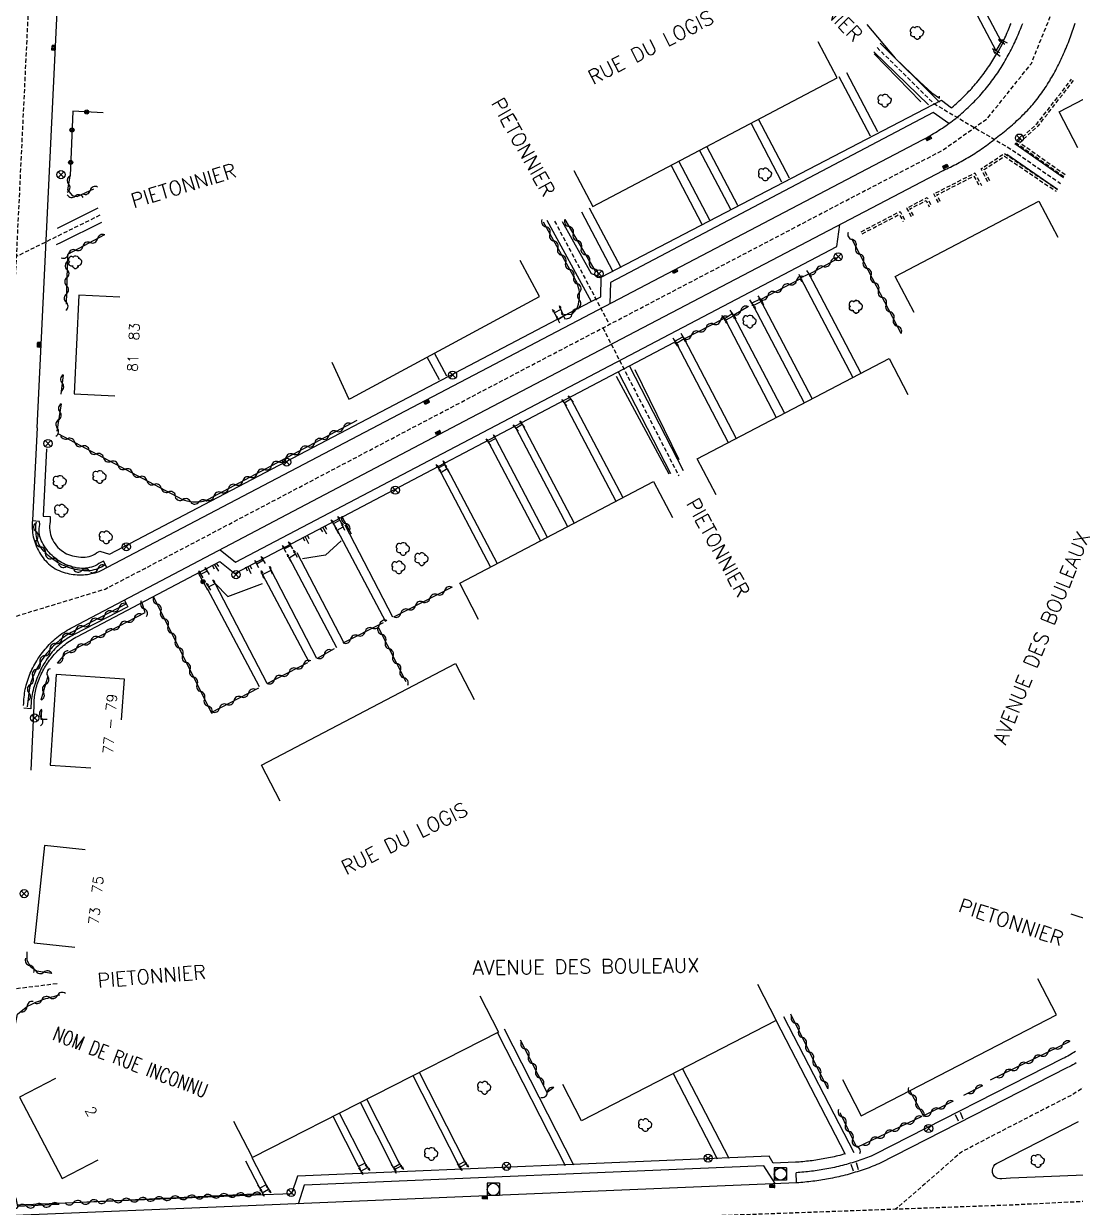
# Model space of a CAD drawing. Header units: millimetres. Extents: x 79000 to 80002, y 144000 to 145000.
# Drawn here: x 79344.6 to 79473.6, y 144406.6 to 144551.8 of the extents above; entities that cross this region are included whole.
import ezdxf
from ezdxf.enums import TextEntityAlignment as Align

# ---------------------------------------------------------------- set-up
doc = ezdxf.new("R2010")
doc.units = ezdxf.units.MM
doc.linetypes.add('DASHED', pattern=[0.75, 0.5, -0.25])
doc.layers.get('0').update_dxf_attribs({"linetype": 'CONTINUOUS'})
for name, color, linetype in [('W0001', 6, 'DASHED'), ('W0008', 7, 'CONTINUOUS'), ('W0017', 7, 'CONTINUOUS'), ('W0100', 7, 'CONTINUOUS'), ('W0105', 7, 'CONTINUOUS'), ('W0112', 1, 'DASHED'), ('W0211', 2, 'CONTINUOUS'), ('W0300', 7, 'CONTINUOUS'), ('W0310', 3, 'CONTINUOUS'), ('W0322', 7, 'CONTINUOUS'), ('W0400', 7, 'CONTINUOUS'), ('W0420', 7, 'CONTINUOUS'), ('W0469', 7, 'CONTINUOUS'), ('W0989', 7, 'CONTINUOUS'), ('W0991', 7, 'CONTINUOUS')]:
    doc.layers.add(name, color=color, linetype=linetype)
doc.styles.get("Standard").update_dxf_attribs({"font": 'romans.shx', "width": 0.85})

# ---------------------------------------------------------------- blocks, each defined once
blk = doc.blocks.new('T400')
for p, q in [((-0.15, 0.3), (0.15, 0.3)), ((-0.15, -0.25), (-0.15, 0.3)), ((-0.15, 0.15), (0.15, 0.15)), ((-0.15, 0), (0.15, 0)), ((0.15, 0.3), (0.15, -0.25)), ((-0.15, -0.15), (0.15, -0.15)), ((-0.15, -0.25), (-0.15, -0.3)), ((-0.15, -0.3), (0.15, -0.3)), ((0.15, -0.3), (0.15, -0.25))]:
    blk.add_line(p, q)
blk = doc.blocks.new('T300')
for p, q in [((-0.8, 0.51), (-0.86, 0.34)), ((-0.86, 0.34), (-0.86, 0.17)), ((-0.86, 0.17), (-0.74, 0.06)), ((-0.69, 0.63), (-0.8, 0.51)), ((-0.8, -0.06), (-0.74, 0.06)), ((-0.74, 0.06), (-0.69, 0.11)), ((-0.57, 0.69), (-0.69, 0.63)), ((-0.46, 0.69), (-0.57, 0.69)), ((-0.29, 0.63), (-0.46, 0.69)), ((-0.29, 0.63), (-0.17, 0.74)), ((-0.23, 0.57), (-0.29, 0.63)), ((-0.17, 0.74), (-0.06, 0.8)), ((-0.06, 0.8), (0.06, 0.8)), ((0.06, 0.8), (0.23, 0.74)), ((0.23, 0.74), (0.34, 0.63)), ((0.34, 0.63), (0.4, 0.51)), ((0.46, 0.46), (0.34, 0.46)), ((0.4, 0.51), (0.4, 0.46)), ((0.57, 0.4), (0.46, 0.46)), ((0.57, 0.4), (0.69, 0.29)), ((0.69, 0.29), (0.74, 0.17)), ((0.74, 0.06), (0.69, -0.17)), ((0.74, 0.17), (0.74, 0.06)), ((-0.8, -0.17), (-0.8, -0.06)), ((-0.8, -0.23), (-0.8, -0.17)), ((-0.74, -0.34), (-0.8, -0.23)), ((-0.69, -0.4), (-0.74, -0.34)), ((-0.51, -0.46), (-0.69, -0.4)), ((-0.4, -0.46), (-0.51, -0.46)), ((-0.4, -0.46), (-0.34, -0.46)), ((-0.34, -0.46), (-0.34, -0.4)), ((-0.34, -0.51), (-0.34, -0.46)), ((-0.29, -0.63), (-0.34, -0.51)), ((-0.17, -0.74), (-0.29, -0.63)), ((-0.06, -0.8), (-0.17, -0.74)), ((0.06, -0.8), (-0.06, -0.8)), ((0.17, -0.74), (0.06, -0.8)), ((0.23, -0.69), (0.17, -0.74)), ((0.29, -0.46), (0.23, -0.46)), ((0.29, -0.63), (0.23, -0.69)), ((0.46, -0.4), (0.29, -0.46)), ((0.34, -0.51), (0.29, -0.63)), ((0.34, -0.51), (0.34, -0.46)), ((0.57, -0.34), (0.46, -0.4)), ((0.63, -0.29), (0.57, -0.34)), ((0.69, -0.17), (0.63, -0.29))]:
    blk.add_line(p, q)
blk = doc.blocks.new('t310o')
at = {"color": 0, "linetype": 'Continuous'}
for centre, start, end in [((-0.5, 0.38), 216.8699, 323.1304), ((0.5, -0.37), 36.8699, 143.1303)]:
    blk.add_arc(centre, 0.625, start, end, dxfattribs=at)
blk = doc.blocks.new('t322o')
at = {"color": 0, "linetype": 'Continuous'}
for radius in [0.25, 0.15]:
    blk.add_circle((0, 0), radius, dxfattribs=at)
blk = doc.blocks.new('t211o')
at = {"color": 0, "linetype": 'Continuous'}
for p, q in [((-0.29, 0.5), (-0.29, 0)), ((0, 1), (0, 0)), ((0.29, 0.5), (0.29, 0))]:
    blk.add_line(p, q, dxfattribs=at)
blk = doc.blocks.new('t105o')
for p, q in [((-0.5, 0), (0.5, 0)), ((0.5, 0), (0.2, 0.1)), ((0.5, 0), (0.2, -0.1))]:
    blk.add_line(p, q)
blk = doc.blocks.new('T420')
for p, q in [((0.75, 0.75), (-0.75, 0.75)), ((-0.75, 0.75), (-0.75, -0.75)), ((0.75, 0.75), (0.75, -0.75)), ((0.75, -0.75), (-0.75, -0.75))]:
    blk.add_line(p, q)
blk.add_ellipse((0, 0), major_axis=(-0.53, 0.53), ratio=1, start_param=3.926991, end_param=10.210176)
blk = doc.blocks.new('T469')
at = {"color": 0, "linetype": 'Continuous', "flags": 128}
for points in [[(-0.35, 0.35), (0.35, -0.35)], [(-0.35, -0.35), (0.35, 0.35)]]:
    blk.add_lwpolyline(points, dxfattribs=at)
at = {"color": 0, "linetype": 'Continuous'}
blk.add_circle((0, 0), 0.5, dxfattribs=at)

msp = doc.modelspace()

# ---------------------------------------------------------------- linework, layer by layer
at = {"layer": 'W0001', "flags": 128}
for points in [[(79487.73, 144672.3), (79488.18, 144668.14), (79489.57, 144661.9), (79491.22, 144656.95), (79494.01, 144650.46), (79497.17, 144643.68), (79514.29, 144607.08), (79522.29, 144589.86), (79538.58, 144554.87), (79548.62, 144532.86), (79552.5, 144523.52), (79556.65, 144511.58), (79560.17, 144498.38), (79561.83, 144488.16), (79562.66, 144478.72), (79562.75, 144470.06), (79562.09, 144463.11), (79560.52, 144456.07), (79558.71, 144450.34), (79555.05, 144442.67), (79551.39, 144436.85), (79546.26, 144430.27), (79541.64, 144425.48), (79535.15, 144420.15), (79531.51, 144417.75), (79526.07, 144414.74), (79520.9, 144412.47), (79515.11, 144410.68), (79506.39, 144409.02), (79497.25, 144408.43), (79466.29, 144406.89), (79415.07, 144405.02), (79390.29, 144404), (79341.39, 144401.97), (79331.74, 144403.07)], [(79341.55, 144478.5), (79354.58, 144482.46), (79359.45, 144484.98), (79387.82, 144499.9), (79403.55, 144508.16), (79424.04, 144518.89), (79435.33, 144524.8), (79445.88, 144530.33), (79457.39, 144536.32), (79462.89, 144540.25), (79468.25, 144546.95), (79471.06, 144553.92), (79472.26, 144561.34), (79471.61, 144568.7), (79469.23, 144574.92), (79466.9, 144579.39), (79458.21, 144596.13), (79454.87, 144601.75), (79451.36, 144605.15), (79447.31, 144607.99), (79441.97, 144610.58), (79436.87, 144612.18), (79431.59, 144612.38), (79426.05, 144611.6), (79420.79, 144610.03), (79413.8, 144606.48), (79409.6, 144604.3), (79359.8, 144578.49), (79346.27, 144573.68)], [(79345.22, 144555.04), (79344.13, 144532.36), (79343.52, 144519.83), (79342.69, 144502.55)], [(79449.32, 144548.91), (79456.29, 144542.03), (79465.73, 144536.45), (79471.84, 144532.23)], [(79353.95, 144528.33), (79343.69, 144523.25)], [(79409.75, 144527.62), (79416.47, 144514.92)], [(79415.67, 144514.51), (79424.98, 144496.36)], [(79348.69, 144434.03), (79337.96, 144432.69)]]:
    msp.add_lwpolyline(points, dxfattribs=at)
msp.add_lwpolyline([(79510.68, 144514.55), (79502.38, 144489.4), (79501.82, 144487.71), (79501.58, 144487.07), (79501.4, 144486.72), (79501.19, 144486.38), (79500.96, 144486.05), (79500.71, 144485.73), (79500.43, 144485.42), (79500.14, 144485.14), (79499.85, 144484.89), (79499.57, 144484.68), (79499.29, 144484.49), (79499.03, 144484.32), (79498.79, 144484.17), (79498.56, 144484.03, -0.000014), (79498.56, 144484.03), (79498.36, 144483.9), (79498.17, 144483.79), (79498.01, 144483.68), (79497.84, 144483.56), (79497.62, 144483.41), (79497.38, 144483.25), (79497.15, 144483.09), (79496.92, 144482.95), (79496.71, 144482.82, -0.000011), (79496.71, 144482.82), (79496.5, 144482.69), (79496.31, 144482.57), (79496.13, 144482.45), (79495.96, 144482.34), (79495.8, 144482.23), (79495.66, 144482.12), (79495.53, 144482.02), (79495.42, 144481.92), (79495.31, 144481.82), (79495.22, 144481.72), (79495.11, 144481.6), (79495.01, 144481.47), (79494.92, 144481.34), (79494.83, 144481.21), (79494.75, 144481.07), (79494.67, 144480.93), (79494.6, 144480.79), (79494.53, 144480.65), (79494.47, 144480.5), (79494.41, 144480.32), (79490.79, 144469.19), (79490.7, 144468.94), (79490.65, 144468.78), (79490.6, 144468.62), (79490.56, 144468.46), (79490.53, 144468.31), (79490.5, 144468.15), (79490.48, 144467.99), (79490.46, 144467.83), (79490.45, 144467.67), (79490.45, 144467.5), (79490.45, 144467.34), (79490.45, 144467.17), (79490.47, 144467), (79490.49, 144466.86), (79490.5, 144466.75), (79490.53, 144466.65), (79490.57, 144466.53), (79490.62, 144466.39), (79490.69, 144466.23), (79490.77, 144466.05), (79490.87, 144465.85), (79490.99, 144465.63), (79491.11, 144465.39), (79491.24, 144465.12), (79491.38, 144464.82), (79491.49, 144464.55), (79491.57, 144464.35), (79491.65, 144464.18), (79491.75, 144463.97), (79491.86, 144463.73), (79491.98, 144463.46), (79492.11, 144463.15), (79492.23, 144462.8), (79492.33, 144462.41), (79492.41, 144462.01), (79492.45, 144461.63), (79492.48, 144461.28), (79492.5, 144460.93), (79492.5, 144460.57), (79492.49, 144460.22), (79492.32, 144458.95), (79491.46, 144456.24), (79483.83, 144433.25), (79483.04, 144431.07), (79481.44, 144427.57), (79479.36, 144425.22), (79477.31, 144423.05), (79473.46, 144420.51), (79462.85, 144415.05), (79459.68, 144413.38), (79451.57, 144406.35)], format="xyb", dxfattribs=at)
at = {"layer": 'W0008', "flags": 128}
for points in [[(79346.24, 144502.25), (79348.77, 144555.03)], [(79344.59, 144468.18), (79344.6, 144468.44), (79344.61, 144468.69), (79344.63, 144468.95), (79344.65, 144469.2), (79344.68, 144469.45), (79344.71, 144469.7), (79344.75, 144469.95), (79344.8, 144470.19), (79344.85, 144470.44), (79344.91, 144470.68), (79344.98, 144470.93), (79345.05, 144471.17), (79345.13, 144471.41), (79345.22, 144471.65), (79345.31, 144471.89), (79345.4, 144472.12), (79345.5, 144472.35), (79345.61, 144472.58), (79345.72, 144472.8), (79345.83, 144473.02), (79345.95, 144473.24), (79346.07, 144473.46), (79346.2, 144473.67), (79346.33, 144473.88), (79346.47, 144474.08), (79346.61, 144474.29), (79346.76, 144474.49), (79346.91, 144474.69), (79347.06, 144474.88), (79347.22, 144475.07), (79347.38, 144475.26), (79347.55, 144475.45), (79347.73, 144475.64), (79347.91, 144475.83), (79348.1, 144476.01), (79348.29, 144476.18), (79348.48, 144476.35), (79348.68, 144476.52), (79348.88, 144476.68), (79349.09, 144476.84), (79349.29, 144476.99), (79349.51, 144477.13), (79349.72, 144477.27), (79349.94, 144477.41), (79350.17, 144477.54), (79350.39, 144477.67), (79350.62, 144477.79), (79398.64, 144503.06), (79457.41, 144533.84), (79457.64, 144533.94), (79457.86, 144534.04), (79458.09, 144534.14), (79458.31, 144534.24), (79458.53, 144534.35), (79458.75, 144534.46), (79458.97, 144534.57), (79459.19, 144534.68), (79459.41, 144534.8), (79459.63, 144534.92), (79459.84, 144535.03), (79460.05, 144535.16), (79460.27, 144535.28), (79460.48, 144535.4), (79460.69, 144535.53), (79460.9, 144535.66), (79461.11, 144535.79), (79461.31, 144535.92), (79461.52, 144536.06), (79461.73, 144536.19), (79461.93, 144536.33), (79462.13, 144536.47), (79462.33, 144536.61), (79462.53, 144536.76), (79462.73, 144536.9), (79462.94, 144537.06), (79463.14, 144537.21), (79463.35, 144537.36), (79463.55, 144537.52), (79463.75, 144537.67), (79463.95, 144537.83), (79464.15, 144537.98), (79464.36, 144538.14), (79464.56, 144538.3), (79464.75, 144538.45), (79464.95, 144538.61), (79465.15, 144538.77), (79465.34, 144538.94), (79465.54, 144539.1), (79465.73, 144539.26), (79465.92, 144539.43), (79466.11, 144539.6), (79466.3, 144539.77), (79466.49, 144539.94), (79466.68, 144540.11), (79466.86, 144540.28), (79467.04, 144540.46), (79467.22, 144540.64), (79467.4, 144540.82), (79467.58, 144541), (79467.76, 144541.18), (79467.93, 144541.37), (79468.1, 144541.55), (79468.27, 144541.75), (79468.44, 144541.94), (79468.6, 144542.13), (79468.76, 144542.33), (79468.92, 144542.53), (79469.08, 144542.73), (79469.23, 144542.94), (79469.38, 144543.15), (79469.53, 144543.35), (79469.68, 144543.56), (79469.82, 144543.77), (79469.96, 144543.98), (79470.1, 144544.19), (79470.23, 144544.4), (79470.36, 144544.62), (79470.5, 144544.83), (79470.62, 144545.05), (79470.75, 144545.26), (79470.88, 144545.48), (79471, 144545.7), (79471.12, 144545.91), (79471.24, 144546.13), (79471.35, 144546.35), (79471.47, 144546.58), (79471.58, 144546.8), (79471.69, 144547.02), (79471.8, 144547.25), (79471.91, 144547.47), (79472.01, 144547.7), (79472.11, 144547.92), (79472.21, 144548.15), (79472.31, 144548.38), (79472.41, 144548.61), (79472.51, 144548.84), (79472.6, 144549.07), (79472.7, 144549.3), (79472.79, 144549.53), (79472.88, 144549.76), (79472.96, 144550), (79473.05, 144550.23), (79473.14, 144550.47), (79473.22, 144550.7), (79473.3, 144550.94), (79473.38, 144551.18), (79473.46, 144551.41), (79473.54, 144551.65), (79473.62, 144551.89)], [(79346.24, 144502.25), (79345.68, 144490.9), (79345.66, 144490.64), (79345.64, 144490.38), (79345.64, 144490.12), (79345.65, 144489.86), (79345.67, 144489.61), (79345.69, 144489.35), (79345.73, 144489.1), (79345.78, 144488.85), (79345.84, 144488.61), (79345.91, 144488.37), (79345.99, 144488.12), (79346.08, 144487.89), (79346.18, 144487.65), (79346.29, 144487.41), (79346.41, 144487.18), (79346.54, 144486.95), (79346.67, 144486.73), (79346.82, 144486.51), (79346.97, 144486.3), (79347.13, 144486.1), (79347.3, 144485.91), (79347.47, 144485.72), (79347.66, 144485.55), (79347.85, 144485.39), (79348.05, 144485.23), (79348.26, 144485.09), (79348.48, 144484.96), (79348.71, 144484.84), (79348.95, 144484.73), (79349.2, 144484.63), (79349.45, 144484.54), (79349.69, 144484.47), (79349.94, 144484.4), (79350.19, 144484.34), (79350.44, 144484.3), (79350.68, 144484.26), (79350.93, 144484.23), (79351.18, 144484.21), (79351.42, 144484.2), (79351.67, 144484.2), (79351.92, 144484.21), (79352.16, 144484.23), (79352.41, 144484.26), (79352.65, 144484.3), (79352.9, 144484.35), (79353.14, 144484.4), (79353.39, 144484.47), (79353.63, 144484.55), (79353.88, 144484.63), (79354.12, 144484.73), (79393.93, 144505.64), (79454.91, 144537.6), (79455.14, 144537.72), (79455.37, 144537.84), (79455.59, 144537.97), (79455.81, 144538.09), (79456.04, 144538.22), (79456.26, 144538.35), (79456.47, 144538.48), (79456.69, 144538.62), (79456.91, 144538.75), (79457.12, 144538.89), (79457.33, 144539.03), (79457.54, 144539.17), (79457.75, 144539.32), (79457.96, 144539.46), (79458.16, 144539.61), (79458.37, 144539.76), (79458.57, 144539.91), (79458.77, 144540.07), (79458.97, 144540.22), (79459.16, 144540.38), (79459.36, 144540.54), (79459.55, 144540.71), (79459.74, 144540.87), (79459.93, 144541.04), (79460.12, 144541.21), (79460.31, 144541.38), (79460.49, 144541.55), (79460.68, 144541.72), (79460.86, 144541.9), (79461.04, 144542.08), (79461.22, 144542.26), (79461.4, 144542.44), (79461.57, 144542.63), (79461.75, 144542.81), (79461.92, 144543), (79462.09, 144543.19), (79462.26, 144543.39), (79462.43, 144543.58), (79462.59, 144543.78), (79462.76, 144543.98), (79462.92, 144544.18), (79463.07, 144544.38), (79463.23, 144544.58), (79463.38, 144544.78), (79463.53, 144544.98), (79463.68, 144545.19), (79463.83, 144545.4), (79463.97, 144545.6), (79464.12, 144545.81), (79464.26, 144546.02), (79464.39, 144546.23), (79464.53, 144546.45), (79464.66, 144546.66), (79464.79, 144546.88), (79464.92, 144547.09), (79465.05, 144547.31), (79465.17, 144547.53), (79465.29, 144547.75), (79465.42, 144547.97), (79465.53, 144548.19), (79465.65, 144548.41), (79465.77, 144548.63), (79465.88, 144548.86), (79465.99, 144549.08), (79466.1, 144549.31), (79466.21, 144549.53), (79466.31, 144549.76), (79466.42, 144549.99), (79466.52, 144550.22), (79466.62, 144550.45), (79466.72, 144550.68), (79466.81, 144550.91), (79466.91, 144551.15), (79467, 144551.38), (79467.1, 144551.62), (79467.19, 144551.85)], [(79464.84, 144549.77), (79464.9, 144549.88), (79465, 144550.1), (79465.1, 144550.32), (79465.2, 144550.54), (79465.3, 144550.76), (79465.39, 144550.98), (79465.49, 144551.2), (79465.58, 144551.42), (79465.67, 144551.65), (79465.76, 144551.87)], [(79449.72, 144549.45), (79456.97, 144542.19)], [(79455.62, 144541.87), (79448.91, 144548.38)], [(79458.45, 144541.52), (79458.51, 144541.57), (79458.69, 144541.72), (79458.87, 144541.88), (79459.05, 144542.04), (79459.23, 144542.2), (79459.41, 144542.36), (79459.58, 144542.52), (79459.75, 144542.69), (79459.93, 144542.85), (79460.1, 144543.02), (79460.27, 144543.19), (79460.43, 144543.37), (79460.6, 144543.54), (79460.77, 144543.72), (79460.93, 144543.9), (79461.09, 144544.08), (79461.25, 144544.26), (79461.41, 144544.44), (79461.57, 144544.63), (79461.72, 144544.82), (79461.87, 144545.01), (79462.02, 144545.2), (79462.17, 144545.39), (79462.31, 144545.58), (79462.46, 144545.77), (79462.6, 144545.97), (79462.74, 144546.16), (79462.87, 144546.36), (79463.01, 144546.56), (79463.14, 144546.76), (79463.27, 144546.96), (79463.4, 144547.16), (79463.53, 144547.36), (79463.65, 144547.56), (79463.77, 144547.77), (79463.89, 144547.98), (79463.97, 144548.1)], [(79415.46, 144520.74), (79457.22, 144542.46), (79458.45, 144541.52)], [(79458.11, 144539.57), (79456.2, 144540.93), (79416.6, 144520.09), (79416.53, 144517.51)], [(79472.2, 144532.92), (79466.23, 144537.08)], [(79465.23, 144535.82), (79471.48, 144531.54)], [(79353.71, 144529.18), (79348.72, 144526.69)], [(79348.64, 144524.75), (79349.25, 144525.01), (79354.19, 144527.48)], [(79368.69, 144487.26), (79370.59, 144485.75), (79444.4, 144524.5), (79444.75, 144527.21)], [(79408.78, 144527.72), (79414.22, 144517.73), (79415.44, 144518.31), (79415.46, 144520.74), (79414.29, 144521.13), (79410.72, 144527.51)], [(79347.4, 144499.66), (79347, 144491.4), (79347.86, 144491.35), (79347.83, 144490.76), (79347.8, 144490.48), (79347.78, 144490.21), (79347.78, 144489.94), (79347.8, 144489.68), (79347.83, 144489.42), (79347.89, 144489.17), (79347.97, 144488.92), (79348.06, 144488.68), (79348.17, 144488.45), (79348.3, 144488.22), (79348.46, 144488), (79348.63, 144487.78), (79348.81, 144487.57), (79349.01, 144487.38), (79349.22, 144487.21), (79349.43, 144487.05), (79349.65, 144486.92), (79349.87, 144486.8), (79350.1, 144486.7), (79350.34, 144486.62), (79350.58, 144486.55), (79350.83, 144486.49), (79351.08, 144486.45), (79351.34, 144486.41), (79351.6, 144486.39), (79351.86, 144486.38), (79352.13, 144486.38), (79352.39, 144486.4), (79352.64, 144486.45), (79352.87, 144486.52), (79353.1, 144486.63), (79353.32, 144486.76), (79353.52, 144486.92), (79353.94, 144487.13), (79355.12, 144486.73), (79414.22, 144517.73)], [(79345.52, 144460.25), (79345.87, 144468.14), (79345.87, 144468.4), (79345.88, 144468.62), (79345.9, 144468.85), (79345.92, 144469.07), (79345.94, 144469.29), (79345.97, 144469.5), (79346.01, 144469.72), (79346.05, 144469.94), (79346.1, 144470.15), (79346.15, 144470.36), (79346.21, 144470.58), (79346.27, 144470.79), (79346.34, 144471), (79346.41, 144471.21), (79346.5, 144471.42), (79346.58, 144471.63), (79346.67, 144471.83), (79346.76, 144472.03), (79346.86, 144472.23), (79346.96, 144472.43), (79347.06, 144472.62), (79347.17, 144472.81), (79347.29, 144473), (79347.4, 144473.18), (79347.53, 144473.37), (79347.65, 144473.55), (79347.78, 144473.73), (79347.92, 144473.9), (79348.05, 144474.08), (79348.2, 144474.25), (79348.34, 144474.42), (79348.49, 144474.59), (79348.65, 144474.76), (79348.81, 144474.92), (79348.98, 144475.08), (79349.14, 144475.24), (79349.31, 144475.39), (79349.49, 144475.53), (79349.67, 144475.67), (79349.85, 144475.81), (79350.03, 144475.94), (79350.22, 144476.07), (79350.41, 144476.2), (79350.6, 144476.32), (79350.8, 144476.43), (79351, 144476.54), (79351.22, 144476.66), (79368.65, 144485.83), (79370.52, 144484.39), (79424.47, 144512.75)], [(79425.58, 144496.95), (79418.95, 144509.85)], [(79417.54, 144509.13), (79423.97, 144496.63)], [(79354.81, 144485.09), (79354.39, 144485.9), (79354.06, 144485.73), (79353.84, 144485.58), (79353.62, 144485.45), (79353.39, 144485.33), (79353.16, 144485.24), (79352.92, 144485.15), (79352.68, 144485.09), (79352.44, 144485.04), (79352.2, 144485.01), (79351.95, 144484.99), (79351.7, 144484.99), (79351.44, 144485.01), (79351.18, 144485.04), (79350.92, 144485.09), (79350.66, 144485.15), (79350.41, 144485.22), (79350.17, 144485.3), (79349.93, 144485.39), (79349.7, 144485.49), (79349.48, 144485.6), (79349.26, 144485.71), (79349.05, 144485.84), (79348.84, 144485.97), (79348.65, 144486.11), (79348.45, 144486.26), (79348.27, 144486.42), (79348.09, 144486.59), (79347.91, 144486.76), (79347.74, 144486.94), (79347.58, 144487.13), (79347.42, 144487.33), (79347.27, 144487.54), (79347.12, 144487.75), (79346.98, 144487.97), (79346.85, 144488.2), (79346.74, 144488.43), (79346.65, 144488.66), (79346.58, 144488.9), (79346.53, 144489.14), (79346.5, 144489.39), (79346.49, 144489.63), (79346.5, 144489.88), (79346.53, 144490.14), (79346.58, 144490.4), (79346.56, 144490.77), (79345.68, 144490.83)], [(79356.95, 144481.09), (79357.36, 144480.27), (79350.79, 144476.89), (79350.57, 144476.77), (79350.35, 144476.64), (79350.14, 144476.51), (79349.93, 144476.38), (79349.73, 144476.24), (79349.53, 144476.1), (79349.33, 144475.95), (79349.14, 144475.79), (79348.96, 144475.63), (79348.78, 144475.46), (79348.6, 144475.29), (79348.43, 144475.12), (79348.27, 144474.93), (79348.1, 144474.75), (79347.95, 144474.55), (79347.79, 144474.36), (79347.65, 144474.15), (79347.5, 144473.94), (79347.36, 144473.73), (79347.22, 144473.51), (79347.09, 144473.29), (79346.96, 144473.07), (79346.84, 144472.85), (79346.72, 144472.62), (79346.61, 144472.4), (79346.5, 144472.17), (79346.4, 144471.94), (79346.3, 144471.71), (79346.21, 144471.47), (79346.12, 144471.24), (79346.04, 144471), (79345.96, 144470.76), (79345.89, 144470.52), (79345.82, 144470.28), (79345.76, 144470.03), (79345.7, 144469.78), (79345.65, 144469.53), (79345.6, 144469.28), (79345.56, 144469.03), (79345.52, 144468.77), (79345.47, 144467.77), (79344.62, 144467.84)], [(79473.66, 144425.73), (79473.48, 144425.61), (79473.3, 144425.5), (79473.12, 144425.38), (79472.94, 144425.27), (79472.74, 144425.16), (79472.54, 144425.05), (79472.34, 144424.94), (79472.13, 144424.84), (79449.02, 144413.06), (79448.83, 144412.98), (79448.6, 144412.89), (79448.37, 144412.8), (79448.14, 144412.71), (79447.91, 144412.62), (79447.68, 144412.54), (79447.45, 144412.45), (79447.22, 144412.37), (79446.98, 144412.29), (79446.75, 144412.22), (79446.51, 144412.14), (79446.28, 144412.07), (79446.03, 144412), (79445.79, 144411.93), (79445.55, 144411.86), (79445.31, 144411.79), (79445.07, 144411.73), (79444.83, 144411.67), (79444.59, 144411.61), (79444.35, 144411.55), (79444.11, 144411.5), (79443.87, 144411.44), (79443.63, 144411.39), (79443.38, 144411.35), (79443.15, 144411.3), (79442.92, 144411.26), (79442.68, 144411.22), (79442.45, 144411.18), (79442.21, 144411.15), (79441.98, 144411.11), (79441.74, 144411.08), (79441.51, 144411.05), (79441.27, 144411.02), (79441.04, 144410.99), (79440.8, 144410.96), (79440.56, 144410.94), (79440.33, 144410.91), (79440.09, 144410.89), (79439.85, 144410.87), (79439.62, 144410.85), (79439.41, 144410.84)], [(79473.76, 144424.33), (79473.57, 144424.21), (79473.35, 144424.09), (79473.13, 144423.96), (79472.91, 144423.85), (79472.69, 144423.74), (79449.54, 144411.94), (79449.3, 144411.84), (79449.06, 144411.74), (79448.82, 144411.65), (79448.58, 144411.55), (79448.34, 144411.46), (79448.1, 144411.37), (79447.86, 144411.29), (79447.62, 144411.2), (79447.37, 144411.12), (79447.13, 144411.04), (79446.88, 144410.96), (79446.63, 144410.89), (79446.38, 144410.81), (79446.14, 144410.74), (79445.89, 144410.67), (79445.64, 144410.6), (79445.39, 144410.54), (79445.13, 144410.47), (79444.88, 144410.41), (79444.63, 144410.35), (79444.38, 144410.29), (79444.12, 144410.24), (79443.87, 144410.18), (79443.62, 144410.13), (79443.37, 144410.09), (79443.13, 144410.04), (79442.89, 144410), (79442.64, 144409.96), (79442.4, 144409.92), (79442.16, 144409.89), (79441.91, 144409.85), (79441.67, 144409.82), (79441.42, 144409.79), (79441.18, 144409.76), (79440.93, 144409.73), (79440.69, 144409.71), (79440.44, 144409.68), (79440.2, 144409.66), (79439.95, 144409.64), (79439.71, 144409.62), (79439.46, 144409.61), (79373.11, 144406.83), (79341.56, 144405.53)], [(79459.5, 144418.26), (79459.86, 144417.46)], [(79459.32, 144417.16), (79458.95, 144417.96)], [(79476.76, 144410.64), (79465.69, 144410.18), (79464.62, 144410.1), (79464.37, 144410.08), (79464.14, 144410.12), (79463.93, 144410.22), (79463.75, 144410.38), (79463.58, 144410.62), (79463.48, 144410.87), (79463.47, 144411.14), (79463.52, 144411.42), (79463.63, 144411.66), (79463.78, 144411.85), (79463.98, 144411.99), (79464.22, 144412.08), (79474.05, 144417.12)], [(79436.58, 144412.01), (79436.08, 144412.86), (79378.18, 144410.43)], [(79445.4, 144413.15), (79445.21, 144413.1), (79444.98, 144413.03), (79444.75, 144412.97), (79444.52, 144412.91), (79444.29, 144412.86), (79444.06, 144412.8), (79443.83, 144412.75), (79443.6, 144412.7), (79443.37, 144412.65), (79443.14, 144412.61), (79442.92, 144412.57), (79442.7, 144412.53), (79442.47, 144412.49), (79442.25, 144412.45), (79442.02, 144412.41), (79441.79, 144412.38), (79441.57, 144412.35), (79441.34, 144412.32), (79441.12, 144412.29), (79440.89, 144412.26), (79440.66, 144412.24), (79440.44, 144412.21), (79440.21, 144412.19), (79439.98, 144412.17), (79439.75, 144412.15), (79439.53, 144412.13), (79439.32, 144412.12), (79436.58, 144412.01)], [(79436.81, 144409.53), (79435.44, 144411.69), (79379.02, 144409.33)], [(79439.45, 144409.66), (79439.41, 144410.84)], [(79446.44, 144411.03), (79446.16, 144411.87)], [(79446.77, 144412.08), (79446.98, 144411.23)], [(79378.18, 144410.43), (79377.48, 144408.26)], [(79379.02, 144409.33), (79378.28, 144407)], [(79377.49, 144408.27), (79373.06, 144408.09), (79343.85, 144406.88)]]:
    msp.add_lwpolyline(points, dxfattribs=at)
at = {"layer": 'W0017'}
for p, q in [((79437.85, 144430.01), (79446.46, 144413.32)), ((79412.12, 144411.76), (79403.61, 144428.46)), ((79445.44, 144413.07), (79436.95, 144429.54)), ((79402.75, 144428.02), (79411.06, 144411.72)), ((79424.28, 144423), (79429.68, 144412.54)), ((79431.15, 144412.59), (79425.46, 144423.61))]:
    msp.add_line(p, q, dxfattribs=at)
at = {"layer": 'W0017', "flags": 128}
for points in [[(79463.93, 144548.51), (79457.58, 144560.55)], [(79464.6, 144549.6), (79458.55, 144561.06)], [(79449.43, 144538.56), (79445.61, 144545.81)], [(79448.5, 144538.03), (79444.67, 144545.32)], [(79438.57, 144532.88), (79434.76, 144540.11)], [(79437.65, 144532.4), (79433.85, 144539.62)], [(79431.37, 144529.03), (79427.54, 144536.31)], [(79432.25, 144529.53), (79428.44, 144536.78)], [(79427.87, 144527.2), (79424.05, 144534.47)], [(79428.81, 144527.71), (79425, 144534.97)], [(79416.9, 144521.47), (79413.09, 144528.7)], [(79417.86, 144521.97), (79414.05, 144529.21)], [(79440.95, 144521.15), (79447.33, 144508.95)], [(79439.93, 144520.66), (79446.33, 144508.43)], [(79434.11, 144517.25), (79440.36, 144505.3)], [(79435.09, 144517.75), (79441.34, 144505.82)], [(79430.71, 144515.44), (79436.94, 144503.52)], [(79431.69, 144515.98), (79437.94, 144504.04)], [(79424.7, 144512.6), (79431.06, 144500.44)], [(79425.63, 144513.18), (79432.03, 144500.95)], [(79395.61, 144508.13), (79394.11, 144510.92)], [(79396.54, 144508.59), (79395.02, 144511.41)], [(79410.93, 144505.33), (79417.27, 144493.24)], [(79411.74, 144505.8), (79418.11, 144493.68)], [(79404.99, 144502.22), (79411.34, 144490.13)], [(79405.78, 144502.7), (79412.16, 144490.56)], [(79402.48, 144500.95), (79408.85, 144488.82)], [(79401.63, 144500.49), (79408, 144488.37)], [(79395.78, 144496.78), (79401.89, 144485.16)], [(79396.55, 144497.26), (79402.69, 144485.58)], [(79383.05, 144489.67), (79388.98, 144478.48)], [(79389.91, 144479), (79384.03, 144490.29)], [(79377.16, 144486.3), (79382.98, 144475.31)], [(79383.89, 144475.89), (79378.15, 144486.91)], [(79380.59, 144473.94), (79374.91, 144484.85)], [(79373.92, 144484.23), (79379.6, 144473.52)], [(79367.11, 144482.54), (79373.49, 144470.51)], [(79374.48, 144470.89), (79368.1, 144483.16)], [(79397.96, 144411.81), (79392.39, 144422.74)], [(79398.74, 144412.23), (79393.17, 144423.14)], [(79389.97, 144411.46), (79385.91, 144419.44)], [(79390.77, 144411.91), (79386.72, 144419.85)], [(79386.5, 144412), (79383.37, 144418.14)], [(79385.7, 144411.61), (79382.58, 144417.74)], [(79373.56, 144408.94), (79371.86, 144412.27)], [(79374.34, 144409.37), (79372.65, 144412.68)]]:
    msp.add_lwpolyline(points, dxfattribs=at)
at = {"layer": 'W0100', "flags": 128}
for points in [[(79412.1, 144533.83), (79414.43, 144529.41), (79444.42, 144545.18), (79442.09, 144549.61)], [(79463.93, 144548.51), (79464.6, 144549.6)], [(79464.89, 144549.68), (79464.02, 144548.13)], [(79473.97, 144536.6), (79471.67, 144541.04), (79488.97, 144550.03), (79491.27, 144545.6)], [(79453.87, 144516.39), (79451.55, 144520.82), (79469.16, 144530.07), (79471.49, 144525.65)], [(79382.43, 144510.31), (79384.51, 144505.76), (79384.77, 144505.88), (79407.91, 144518.37), (79405.54, 144522.77)], [(79439.93, 144520.66), (79440.95, 144521.15)], [(79356.38, 144518.28), (79351.38, 144518.52), (79350.8, 144506.4), (79355.79, 144506.16)], [(79410.53, 144516.77), (79409.74, 144516.34)], [(79434.98, 144518.04), (79433.94, 144517.54)], [(79434.11, 144517.25), (79435.09, 144517.75)], [(79410.17, 144515.54), (79410.84, 144515.98)], [(79430.55, 144515.64), (79431.54, 144516.27)], [(79430.71, 144515.44), (79431.69, 144515.98)], [(79424.5, 144512.87), (79425.5, 144513.43)], [(79425.63, 144513.18), (79424.7, 144512.6)], [(79429.57, 144494.02), (79427.25, 144498.45), (79450.79, 144510.76), (79453.11, 144506.33)], [(79410.93, 144505.33), (79411.74, 144505.8)], [(79404.99, 144502.22), (79405.78, 144502.7)], [(79401.63, 144500.49), (79402.48, 144500.95)], [(79395.49, 144497.33), (79396.29, 144497.76)], [(79395.78, 144496.78), (79396.55, 144497.26)], [(79400.39, 144478.73), (79398.14, 144483.19), (79421.88, 144495.66), (79424.2, 144491.24)], [(79382.61, 144490.52), (79383.39, 144490.93)], [(79383.05, 144489.67), (79383.8, 144490.08)], [(79376.57, 144487.38), (79377.37, 144487.82)], [(79377.16, 144486.3), (79377.95, 144486.78)], [(79374.02, 144486.01), (79373.22, 144485.52)], [(79373.92, 144484.23), (79374.95, 144484.77)], [(79366.34, 144484.27), (79367.14, 144484.68)], [(79367.29, 144482.75), (79368.1, 144483.16)], [(79376.09, 144456.42), (79373.77, 144460.85), (79397.57, 144473.34), (79399.89, 144468.91)], [(79356.62, 144466.43), (79356.96, 144471.42), (79348.6, 144471.98), (79347.83, 144460.85), (79352.82, 144460.51)], [(79479.42, 144461.5), (79484.16, 144459.92), (79477.87, 144441), (79473.12, 144442.58)], [(79352.13, 144450.46), (79347.16, 144450.99), (79345.89, 144439.03), (79350.86, 144438.51)], [(79434.63, 144433.97), (79436.92, 144429.53), (79413.06, 144417.22), (79410.77, 144421.66)], [(79445.06, 144422.28), (79447.35, 144417.83), (79471.33, 144430.21), (79469.04, 144434.65)], [(79400.58, 144432.53), (79402.85, 144428.07), (79372.67, 144412.69), (79370.4, 144417.14)], [(79348.5, 144422.42), (79344.08, 144420.1), (79349.31, 144410.12), (79353.73, 144412.44)], [(79398.74, 144412.23), (79397.96, 144411.81)], [(79386.5, 144412), (79385.7, 144411.61)], [(79385.97, 144411.03), (79386.79, 144411.5)], [(79390.77, 144411.91), (79389.97, 144411.46)], [(79390.92, 144411.65), (79390.1, 144411.23)], [(79398.1, 144411.51), (79398.9, 144411.92)], [(79374.34, 144409.37), (79373.56, 144408.94)], [(79373.86, 144408.39), (79374.66, 144408.81)]]:
    msp.add_lwpolyline(points, dxfattribs=at)
at = {"layer": 'W0112', "flags": 128}
for points in [[(79472.24, 144533.04), (79466.38, 144537.19), (79468.95, 144539.57), (79473.19, 144545.02)], [(79472.4, 144533.27), (79466.82, 144537.22), (79469.15, 144539.38), (79473.42, 144544.85)], [(79462.91, 144532.43), (79462.09, 144534.03), (79464.94, 144535.92), (79471.45, 144531.51)], [(79463.16, 144532.56), (79462.45, 144533.93), (79464.94, 144535.58), (79471.29, 144531.27)], [(79456.84, 144529.88), (79456.27, 144530.94), (79461.32, 144533.52), (79462.14, 144531.98)], [(79457.08, 144530.01), (79456.65, 144530.82), (79461.2, 144533.14), (79461.89, 144531.85)], [(79453.56, 144528.14), (79452.97, 144529.21), (79455.48, 144530.52), (79455.97, 144529.48)], [(79453.8, 144528.28), (79453.35, 144529.1), (79455.35, 144530.14), (79455.72, 144529.36)], [(79447.36, 144526.31), (79452.14, 144528.79), (79452.77, 144527.71)], [(79447.49, 144526.06), (79452.04, 144528.42), (79452.53, 144527.57)]]:
    msp.add_lwpolyline(points, dxfattribs=at)
at = {"layer": 'W0211', "flags": 128}
for points in [[(79383.55, 144488.38), (79381.62, 144486.63), (79378.82, 144486.17)], [(79368.1, 144483.16), (79369.66, 144481.55), (79373.9, 144483.15)]]:
    msp.add_lwpolyline(points, dxfattribs=at)
at = {"layer": 'W0310', "flags": 128}
for points in [[(79448.05, 144551.74), (79451.56, 144547.61), (79454.56, 144544.72), (79456.04, 144543.37), (79456.97, 144542.69), (79456.97, 144542.93)], [(79454.69, 144542.25), (79448.96, 144548.13)], [(79350.27, 144533.14), (79349.99, 144531.45), (79350.53, 144530.74), (79351.15, 144530.63), (79353.22, 144531.58)], [(79410.9, 144516.21), (79411.77, 144516.17), (79411.99, 144516.33), (79412.19, 144516.51), (79412.36, 144516.71), (79412.5, 144516.93), (79412.61, 144517.17), (79412.69, 144517.43), (79412.74, 144517.69), (79412.78, 144517.94), (79412.81, 144518.19), (79412.82, 144518.44), (79412.81, 144518.68), (79412.79, 144518.93), (79412.76, 144519.17), (79412.7, 144519.41), (79412.64, 144519.64), (79412.56, 144519.88), (79412.46, 144520.11), (79412.35, 144520.34), (79412.22, 144520.57), (79408.38, 144527.48)], [(79411.02, 144527.8), (79414.79, 144521.33)], [(79354.53, 144525.91), (79349.97, 144523.52), (79349.8, 144517.43)], [(79452.29, 144513.82), (79446.21, 144525.43)], [(79440.98, 144521.09), (79444.44, 144522.99)], [(79435.03, 144517.98), (79439.89, 144520.54)], [(79431.73, 144516.13), (79433.54, 144517.16)], [(79425.66, 144513.15), (79430.53, 144515.65)], [(79349.43, 144508.74), (79349.15, 144506.36)], [(79417.31, 144508.58), (79423.76, 144496.58)], [(79425.05, 144498.3), (79419.63, 144509.35)], [(79349.19, 144505.19), (79348.65, 144501.84)], [(79348.77, 144501.56), (79364.1, 144493.45), (79364.35, 144493.37), (79364.6, 144493.3), (79364.85, 144493.24), (79365.11, 144493.2), (79365.37, 144493.17), (79365.63, 144493.15), (79365.89, 144493.15), (79366.15, 144493.16), (79366.42, 144493.19), (79366.68, 144493.25), (79366.94, 144493.33), (79367.18, 144493.44), (79385.52, 144503.17)], [(79354.58, 144485.43), (79354.36, 144485.29), (79354.14, 144485.16), (79353.92, 144485.05), (79353.69, 144484.95), (79353.46, 144484.87), (79353.22, 144484.8), (79352.98, 144484.75), (79352.74, 144484.71), (79352.49, 144484.69), (79352.24, 144484.69), (79351.98, 144484.7), (79351.73, 144484.73), (79351.46, 144484.77), (79351.2, 144484.82), (79350.95, 144484.87), (79350.7, 144484.93), (79350.45, 144485), (79350.21, 144485.08), (79349.97, 144485.16), (79349.73, 144485.25), (79349.5, 144485.35), (79349.28, 144485.45), (79349.05, 144485.57), (79348.84, 144485.69), (79348.62, 144485.82), (79348.41, 144485.95), (79348.21, 144486.1), (79348.01, 144486.25), (79347.81, 144486.41), (79347.62, 144486.58), (79347.44, 144486.75), (79347.26, 144486.94), (79347.08, 144487.13), (79346.91, 144487.33), (79346.74, 144487.54), (79346.59, 144487.76), (79346.47, 144487.98), (79346.37, 144488.2), (79346.29, 144488.43), (79346.23, 144488.66), (79346.18, 144488.9), (79346.15, 144489.14), (79346.12, 144489.39), (79346.1, 144489.63), (79346.08, 144489.88), (79346.07, 144490.13), (79346.09, 144490.43), (79346.16, 144490.72)], [(79383.65, 144491.38), (79384.79, 144489.23)], [(79390.01, 144479.05), (79397.2, 144482.73)], [(79357.21, 144480.66), (79350.66, 144477.27), (79350.44, 144477.15), (79350.22, 144477.02), (79350.01, 144476.89), (79349.8, 144476.75), (79349.6, 144476.61), (79349.4, 144476.46), (79349.2, 144476.31), (79349.01, 144476.16), (79348.82, 144476), (79348.63, 144475.84), (79348.45, 144475.67), (79348.27, 144475.5), (79348.1, 144475.32), (79347.93, 144475.14), (79347.76, 144474.96), (79347.59, 144474.77), (79347.43, 144474.58), (79347.28, 144474.38), (79347.13, 144474.18), (79346.98, 144473.98), (79346.84, 144473.77), (79346.7, 144473.56), (79346.57, 144473.35), (79346.44, 144473.14), (79346.32, 144472.92), (79346.2, 144472.7), (79346.09, 144472.48), (79345.98, 144472.26), (79345.88, 144472.03), (79345.78, 144471.81), (79345.69, 144471.57), (79345.6, 144471.34), (79345.52, 144471.11), (79345.45, 144470.87), (79345.38, 144470.63), (79345.31, 144470.38), (79345.04, 144468.01)], [(79348.76, 144473.38), (79349.75, 144474.51), (79359.52, 144479.6), (79359.14, 144480.71)], [(79360.53, 144481.51), (79367.61, 144467.31), (79373.46, 144470.35)], [(79383.82, 144475.85), (79388.77, 144478.37)], [(79388.1, 144477.78), (79391.48, 144471.13)], [(79380.64, 144473.97), (79382.72, 144475.18)], [(79374.49, 144470.89), (79379.46, 144473.45)], [(79346.74, 144468.85), (79347.6, 144471.82)], [(79347.5, 144466.45), (79346.74, 144466.46), (79346.82, 144467.65)], [(79348.06, 144435.29), (79346.18, 144435.59), (79345.49, 144436.06), (79345.01, 144436.87), (79345.04, 144437.96)], [(79342.01, 144420.96), (79343.82, 144430.28), (79345.1, 144431.3), (79345.34, 144431.42), (79345.59, 144431.54), (79345.83, 144431.65), (79346.08, 144431.75), (79346.33, 144431.85), (79346.58, 144431.95), (79346.82, 144432.04), (79347.07, 144432.12), (79347.31, 144432.2), (79347.56, 144432.27), (79347.8, 144432.35), (79348.05, 144432.42), (79348.3, 144432.48), (79348.55, 144432.55), (79348.8, 144432.61), (79349.05, 144432.66)], [(79443.27, 144421.15), (79438.75, 144430.28)], [(79409.65, 144421.28), (79408.84, 144420.69), (79405.57, 144427.1)], [(79472.99, 144426.96), (79463.21, 144422.18)], [(79458.65, 144419.64), (79455.01, 144417.81), (79453.36, 144420.94)], [(79462.25, 144421.52), (79459.92, 144420.33)], [(79454.8, 144417.74), (79446.85, 144413.92), (79444.81, 144418.18)], [(79348.93, 144406.95), (79343.88, 144406.68), (79343.68, 144407.72), (79342.4, 144407.58), (79342.15, 144407.54), (79341.91, 144407.53), (79341.66, 144407.55), (79341.42, 144407.6), (79341.18, 144407.68), (79340.93, 144407.79), (79340.7, 144407.92), (79340.49, 144408.06), (79340.29, 144408.23), (79340.1, 144408.41), (79339.93, 144408.61), (79339.78, 144408.83)], [(79373.69, 144408.24), (79349.79, 144407.11)]]:
    msp.add_lwpolyline(points, dxfattribs=at)
at = {"layer": 'W0322', "flags": 128}
for points in [[(79354.34, 144540.89), (79350.63, 144541.09), (79350.29, 144533.18)], [(79366.05, 144484.35), (79367.17, 144482.38)]]:
    msp.add_lwpolyline(points, dxfattribs=at)

# ---------------------------------------------------------------- block references
at = {"layer": 'W0105'}
for p, rotation in [((79463.93, 144548.51), 152.0515301508313), ((79464.6, 144549.6), 142.0922168734701), ((79464.89, 144549.68), 153.0380408295913), ((79464.02, 144548.13), 143.0185043011572), ((79439.93, 144520.66), 294.2068679524793), ((79440.95, 144521.15), 304.6768720808168), ((79434.98, 144518.04), 304.3135480210318), ((79435.09, 144517.75), 307.2777298259907), ((79409.74, 144516.34), 117.8052137510555), ((79410.53, 144516.77), 113.3982551191118), ((79431.54, 144516.27), 303.8985103623367), ((79433.94, 144517.54), 302.1014558694789), ((79434.11, 144517.25), 306.3478680840095), ((79410.17, 144515.54), 118.5405163046441), ((79410.84, 144515.98), 121.6372673329762), ((79430.55, 144515.64), 307.7190412494646), ((79430.71, 144515.44), 300.7290639185754), ((79431.69, 144515.98), 304.6372567207396), ((79425.5, 144513.43), 299.1549534314032), ((79424.5, 144512.87), 300.2516323597911), ((79424.7, 144512.6), 302.3164679545078), ((79425.63, 144513.18), 300.6524483135661), ((79410.93, 144505.33), 127.1895574352432), ((79411.74, 144505.8), 128.6554046247888), ((79404.99, 144502.22), 129.6569330404726), ((79405.78, 144502.7), 126.8713148617415), ((79401.63, 144500.49), 125.7036435422851), ((79402.48, 144500.95), 119.2785210722067), ((79396.29, 144497.76), 114.9543395480794), ((79395.49, 144497.33), 123.8656867448314), ((79395.78, 144496.78), 118.5162828364826), ((79396.55, 144497.26), 117.9954572308584), ((79382.61, 144490.52), 121.2206417574096), ((79383.39, 144490.93), 118.895788535001), ((79383.05, 144489.67), 117.6377864464034), ((79383.8, 144490.08), 115.7023771119332), ((79376.57, 144487.38), 117.1023480690752), ((79377.37, 144487.82), 122.4831748847183), ((79374.02, 144486.01), 121.3600324125777), ((79377.16, 144486.3), 118.6674075994095), ((79377.95, 144486.78), 119.2686808793339), ((79367.14, 144484.68), 123.7959016756004), ((79373.22, 144485.52), 119.1179455110165), ((79374.95, 144484.77), 109.4239016570284), ((79366.34, 144484.27), 122.1730583837763), ((79368.1, 144483.16), 123.7959016756004), ((79373.92, 144484.23), 109.4239016570284), ((79367.29, 144482.75), 122.1730583837763), ((79386.5, 144412), 296.9328269965718), ((79390.77, 144411.91), 300.3447508508752), ((79397.96, 144411.81), 298.342202429537), ((79398.74, 144412.23), 299.5819512348715), ((79398.9, 144411.92), 304.2163409802952), ((79385.7, 144411.61), 299.1315000485776), ((79385.97, 144411.03), 301.6194444859798), ((79386.79, 144411.5), 306.8699188666335), ((79389.97, 144411.46), 305.5930302009685), ((79390.1, 144411.23), 296.7970067384312), ((79390.92, 144411.65), 306.9132010664445), ((79398.1, 144411.51), 305.6016197070665), ((79373.56, 144408.94), 303.5309724116714), ((79374.34, 144409.37), 297.5370821164361), ((79374.66, 144408.81), 301.4168183286475), ((79373.86, 144408.39), 297.9980968596213)]:
    msp.add_blockref('t105o', p, dxfattribs=dict(at, rotation=rotation))
at = {"layer": 'W0211'}
for p, rotation in [((79381.29, 144490.05), 211.2575550240388), ((79379.16, 144488.93), 205.8999470927306), ((79368.02, 144485.5), 211.1161277852544), ((79372.12, 144485.24), 202.6583318966041)]:
    msp.add_blockref('t211o', p, dxfattribs=dict(at, rotation=rotation))
at = {"layer": 'W0300'}
for p in [(79454.26, 144550.7), (79450.29, 144542.39), (79435.61, 144533.34), (79350.95, 144522.56), (79446.75, 144517.1), (79446.75, 144517.08), (79433.71, 144515.28), (79349.06, 144495.6), (79353.93, 144496.21), (79349.26, 144492.07), (79354.73, 144488.8), (79391.17, 144487.38), (79393.45, 144486.13), (79390.64, 144485.11), (79401.15, 144421.26), (79420.89, 144416.68), (79394.64, 144413.14), (79469.07, 144412.28)]:
    msp.add_blockref('T300', p, dxfattribs=at)
at = {"layer": 'W0310'}
for p, rotation in [((79350.11, 144532.15), 260.6357083441509), ((79352.76, 144531.37), 24.73698811192305), ((79350.93, 144530.67), 349.6259362620894), ((79408.69, 144526.92), 119.0623847356706), ((79411.52, 144526.94), 300.2118841553328), ((79353.65, 144525.45), 207.6642597845517), ((79409.66, 144525.17), 119.0623847356706), ((79412.53, 144525.21), 300.2118841553328), ((79446.26, 144525.34), 117.6231974619318), ((79350.1, 144523.59), 207.6642597845517), ((79351.87, 144524.52), 207.6642597845517), ((79410.63, 144523.43), 119.0623847356706), ((79413.53, 144523.48), 300.2118841553328), ((79447.19, 144523.57), 117.6231974619318), ((79349.92, 144521.67), 268.3793115718881), ((79411.6, 144521.68), 119.0623847356706), ((79414.54, 144521.76), 300.2118841553328), ((79443.61, 144522.54), 28.79504428721111), ((79448.12, 144521.8), 117.6231974619318), ((79441.86, 144521.57), 28.79504428721111), ((79349.86, 144519.67), 268.3793115718881), ((79412.54, 144519.91), 112.6143110250319), ((79437.68, 144519.38), 27.74894079552304), ((79439.45, 144520.31), 27.74894079552304), ((79449.04, 144520.03), 117.6231974619318), ((79349.8, 144517.67), 268.3793115718881), ((79412.78, 144517.95), 84.36264742111594), ((79435.91, 144518.45), 27.74894079552304), ((79449.97, 144518.25), 117.6231974619318), ((79411.88, 144516.24), 35.18547931080726), ((79432.6, 144516.63), 29.58615752560659), ((79450.9, 144516.48), 117.6231974619318), ((79430.11, 144515.43), 27.11184646416713), ((79451.82, 144514.71), 117.6231974619318), ((79426.55, 144513.61), 27.11184646416713), ((79428.33, 144514.52), 27.11184646416713), ((79349.31, 144507.75), 263.3681586202865), ((79349.03, 144504.2), 260.7270503577674), ((79348.71, 144502.23), 260.7270503577674), ((79383.85, 144502.29), 27.95352709119644), ((79349.99, 144500.91), 332.1247655166337), ((79380.32, 144500.41), 27.95352709119644), ((79382.09, 144501.35), 27.95352709119644), ((79351.76, 144499.98), 332.1247655166337), ((79353.52, 144499.04), 332.1247655166337), ((79378.55, 144499.48), 27.95352709119644), ((79355.29, 144498.11), 332.1247655166337), ((79357.06, 144497.17), 332.1247655166337), ((79375.02, 144497.6), 27.95352709119644), ((79376.79, 144498.54), 27.95352709119644), ((79358.83, 144496.24), 332.1247655166337), ((79371.49, 144495.72), 27.95352709119644), ((79373.25, 144496.66), 27.95352709119644), ((79360.6, 144495.3), 332.1247655166337), ((79362.36, 144494.37), 332.1247655166337), ((79369.72, 144494.79), 27.95352709119644), ((79364.13, 144493.44), 341.5422556934791), ((79367.95, 144493.85), 27.95352709119644), ((79366.1, 144493.15), 2.229971159051905), ((79384.12, 144490.5), 297.9057217362258), ((79346.11, 144489.52), 94.5210734280715), ((79346.68, 144487.63), 124.7268976228243), ((79348.07, 144486.2), 142.6465205269004), ((79349.81, 144485.22), 158.9133293904431), ((79351.74, 144484.73), 173.8667899090195), ((79353.7, 144484.95), 203.2820986978352), ((79394.46, 144481.33), 27.13560062725312), ((79396.24, 144482.24), 27.13560062725312), ((79356.32, 144480.2), 207.3637988704938), ((79359.36, 144480.06), 109.2283943066328), ((79360.98, 144480.61), 296.5172249495026), ((79392.68, 144480.42), 27.13560062725312), ((79352.77, 144478.36), 207.3637988704938), ((79354.54, 144479.28), 207.3637988704938), ((79358.18, 144478.9), 27.53025756883151), ((79361.87, 144478.82), 296.5172249495026), ((79390.9, 144479.5), 27.13560062725312), ((79350.99, 144477.45), 207.3637988704938), ((79354.63, 144477.05), 27.53025756883151), ((79356.4, 144477.98), 27.53025756883151), ((79362.76, 144477.03), 296.5172249495026), ((79386.49, 144477.21), 26.97818946062759), ((79388.28, 144478.12), 26.97818946062759), ((79388.55, 144476.89), 296.990078913142), ((79349.3, 144476.39), 217.2923322503658), ((79352.86, 144476.13), 27.53025756883151), ((79363.66, 144475.24), 296.5172249495026), ((79384.71, 144476.3), 26.97818946062759), ((79389.46, 144475.11), 296.990078913142), ((79347.83, 144475.03), 227.7184072419982), ((79349.42, 144474.13), 48.55821046803103), ((79351.08, 144475.2), 27.53025756883151), ((79381.5, 144474.47), 30.11284759533607), ((79346.62, 144473.44), 237.9201596906721), ((79364.55, 144473.45), 296.5172249495026), ((79378.93, 144473.18), 27.25368570347528), ((79390.37, 144473.33), 296.990078913142), ((79345.72, 144471.66), 248.3569576686987), ((79347.58, 144471.73), 73.7995607094589), ((79365.44, 144471.66), 296.5172249495026), ((79375.38, 144471.34), 27.25368570347528), ((79377.16, 144472.26), 27.25368570347528), ((79391.27, 144471.55), 296.990078913142), ((79345.24, 144469.73), 263.6460185323175), ((79347.02, 144469.81), 73.7995607094589), ((79366.33, 144469.87), 296.5172249495026), ((79372.17, 144469.68), 27.44736693439901), ((79367.23, 144468.08), 296.5172249495026), ((79370.4, 144468.76), 27.44736693439901), ((79346.75, 144466.69), 86.14828431896265), ((79368.62, 144467.84), 27.44736693439901), ((79345.35, 144436.29), 120.3313591190789), ((79347.07, 144435.45), 171.0304139199403), ((79346.82, 144432.03), 19.60964473195516), ((79348.74, 144432.59), 13.40821919231426), ((79345, 144431.21), 38.241398980097), ((79439.28, 144429.21), 116.3229228350302), ((79440.17, 144427.42), 116.3229228350302), ((79406.12, 144426.03), 117.0196789435087), ((79472.09, 144426.52), 206.0433597646832), ((79407.03, 144424.25), 117.0196789435087), ((79441.05, 144425.63), 116.3229228350302), ((79468.5, 144424.77), 206.0433597646832), ((79470.3, 144425.65), 206.0433597646832), ((79441.94, 144423.84), 116.3229228350302), ((79466.7, 144423.89), 206.0433597646832), ((79407.93, 144422.47), 117.0196789435087), ((79442.83, 144422.04), 116.3229228350302), ((79464.91, 144423.01), 206.0433597646832), ((79408.84, 144420.69), 216.5440034168671), ((79453.65, 144420.4), 117.8194259517544), ((79461.36, 144421.07), 206.9730230746389), ((79454.58, 144418.63), 117.8194259517544), ((79457.76, 144419.19), 206.59775252959), ((79445.04, 144417.7), 115.6784842910468), ((79453.9, 144417.31), 205.6511072055129), ((79455.97, 144418.29), 206.59775252959), ((79445.91, 144415.89), 115.6784842910468), ((79452.1, 144416.44), 205.6511072055129), ((79446.77, 144414.09), 115.6784842910468), ((79448.49, 144414.71), 205.6511072055129), ((79450.29, 144415.57), 205.6511072055129), ((79358.7, 144407.53), 182.6998336160179), ((79360.7, 144407.63), 182.6998336160179), ((79362.7, 144407.72), 182.6998336160179), ((79364.7, 144407.82), 182.6998336160179), ((79366.69, 144407.91), 182.6998336160179), ((79368.69, 144408.01), 182.6998336160179), ((79370.69, 144408.1), 182.6998336160179), ((79372.69, 144408.19), 182.6998336160179), ((79343.94, 144406.69), 183.0298312657101), ((79345.94, 144406.79), 183.0298312657101), ((79347.94, 144406.9), 183.0298312657101), ((79350.71, 144407.16), 182.6998336160179), ((79352.71, 144407.25), 182.6998336160179), ((79354.71, 144407.35), 182.6998336160179), ((79356.7, 144407.44), 182.6998336160179)]:
    msp.add_blockref('t310o', p, dxfattribs=dict(at, rotation=rotation))
at = {"layer": 'W0322'}
for p, rotation in [((79352.34, 144541), 176.9160244436508), ((79350.53, 144538.8), 267.5098212320001), ((79350.36, 144534.81), 267.5098212320001)]:
    msp.add_blockref('t322o', p, dxfattribs=dict(at, rotation=rotation))
msp.add_blockref('t322o', (79366.61, 144483.36), dxfattribs=at)
at = {"layer": 'W0400'}
for p, rotation in [((79348.22, 144548.86), 177.2523961939834), ((79455.65, 144537.73), 297.1646522030837), ((79457.69, 144534.32), 296.6414980380797), ((79424.54, 144521.45), 117.6333243166303), ((79346.45, 144512.42), 177.2523961959116), ((79394.08, 144505.39), 117.6485637021072), ((79395.47, 144501.66), 117.172358965051), ((79436.46, 144409.18), 90), ((79436.48, 144409.22), 90), ((79401.21, 144407.79), 90)]:
    msp.add_blockref('T400', p, dxfattribs=dict(at, rotation=rotation))
at = {"layer": 'W0420'}
for p in [(79437.46, 144410.68), (79437.47, 144410.69), (79402.23, 144408.79)]:
    msp.add_blockref('T420', p, dxfattribs=at)
at = {"layer": 'W0469'}
for p in [(79466.79, 144537.8), (79349.17, 144533.31), (79444.55, 144523.23), (79415.2, 144521.15), (79397.23, 144508.71), (79347.58, 144500.32), (79376.88, 144498.04), (79390.2, 144494.6), (79357.2, 144487.65), (79370.66, 144484.23), (79345.94, 144466.63), (79344.65, 144445.09), (79455.66, 144416.27), (79428.59, 144412.62), (79403.84, 144411.63), (79377.43, 144408.41)]:
    msp.add_blockref('T469', p, dxfattribs=at)

# ---------------------------------------------------------------- texts
at = {"layer": 'W0989'}
for s, rotation, p in [('PIETONNIER', 314.5413, (79442.41, 144554.83)), ('RUE DU LOGIS', 27.0964, (79421.56, 144548.94)), ('PIETONNIER', 299.1232, (79405.91, 144536.7)), ('PIETONNIER', 16.8668, (79364.21, 144531.98)), ('PIETONNIER', 298.8742, (79429.8, 144487.55)), ('AVENUE DES BOULEAUX', 68.0191, (79469.48, 144476.49)), ('RUE DU LOGIS', 26.2505, (79391.33, 144451.87)), ('PIETONNIER', 341.4784, (79465.77, 144441.6)), ('AVENUE DES BOULEAUX', 0.622, (79413.6, 144436.16)), ('PIETONNIER', 4.6746, (79360.3, 144434.96))]:
    msp.add_text(s, height=1.75, rotation=rotation, dxfattribs=at).set_placement(p, align=Align.MIDDLE)
at = {"layer": 'W0989', "width": 0.75}
msp.add_text('NOM DE RUE INCONNU', height=1.75, rotation=338.993, dxfattribs=at).set_placement((79357.71, 144424.4), align=Align.MIDDLE)
at = {"layer": 'W0991'}
for s, rotation, p in [('81  83', 87.2524, (79358.08, 144512.12)), ('77 - 79', 86.0306, (79355.2, 144465.93)), ('73  75', 83.9448, (79353.48, 144444.27)), ('2', 297.6585, (79352.89, 144418.36))]:
    msp.add_text(s, height=1.25, rotation=rotation, dxfattribs=at).set_placement(p, align=Align.MIDDLE)

doc.saveas('drawing.dxf')
